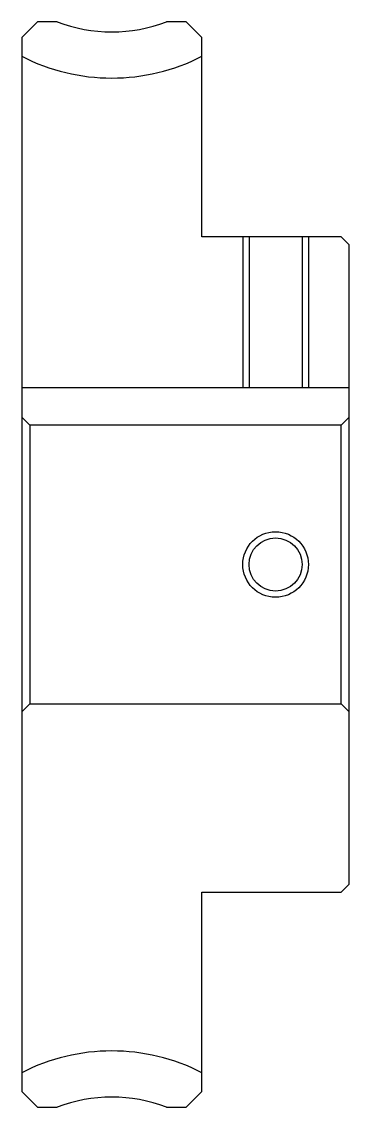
# Model space of a CAD drawing. Header units: metres. Extents: x 69 to 196, y 47 to 113.
# Drawn here: x 68.7 to 88.7, y 46.7 to 113 of the extents above.
import ezdxf

# ---------------------------------------------------------------- set-up
doc = ezdxf.new("R2010")
doc.units = ezdxf.units.M

msp = doc.modelspace()

# ---------------------------------------------------------------- linework, layer by layer
at = {"color": 4}
for p, q in [((68.709679, 90.63871), (88.709679, 90.63871)), ((88.709679, 88.838707), (88.209679, 88.338707)), ((68.709679, 70.838707), (69.209679, 71.338707)), ((88.709679, 70.838707), (88.209679, 71.338707))]:
    msp.add_line(p, q, dxfattribs=at)
for points in [[(70.867241, 112.963707), (69.677422, 112.963707), (68.709679, 111.995964), (68.709679, 70.838707)], [(79.709679, 99.838707), (79.709679, 111.995964), (78.741936, 112.963707), (77.552116, 112.963707)], [(79.709679, 59.838707), (88.209679, 59.838707), (88.709679, 60.338707), (88.709679, 99.338707), (88.209679, 99.838707), (79.709679, 99.838707)], [(82.209679, 99.838707), (82.209679, 90.63871)], [(82.589676, 99.838707), (82.589676, 90.63871)], [(85.829681, 99.838707), (85.829681, 90.63871)], [(86.209679, 99.838707), (86.209679, 90.63871)], [(68.709679, 88.838707), (69.209679, 88.338707), (69.209679, 71.338707), (88.209679, 71.338707), (88.209679, 88.338707), (69.209679, 88.338707)], [(68.709679, 70.838707), (68.709679, 47.68145), (69.677422, 46.713707), (70.867241, 46.713707)], [(77.552116, 46.713707), (78.741936, 46.713707), (79.709679, 47.68145), (79.709679, 59.838707)]]:
    msp.add_lwpolyline(points, dxfattribs=at)
at = {"color": 7}
msp.add_circle((84.209679, 79.838707), 2, dxfattribs=at)
at = {"color": 4}
msp.add_circle((84.209679, 79.838707), 1.62, dxfattribs=at)
for centre, radius, start, end in [((74.209679, 121.588707), 9.25, 248.81721776, 291.18278402), ((74.209679, 121.588707), 12.063, 242.87458882, 297.12541118), ((74.209679, 38.088707), 12.063, 62.87458882, 117.12541118), ((74.209679, 38.088707), 9.25, 68.81721598, 111.18278224)]:
    msp.add_arc(centre, radius, start, end, dxfattribs=at)

doc.saveas('drawing.dxf')
